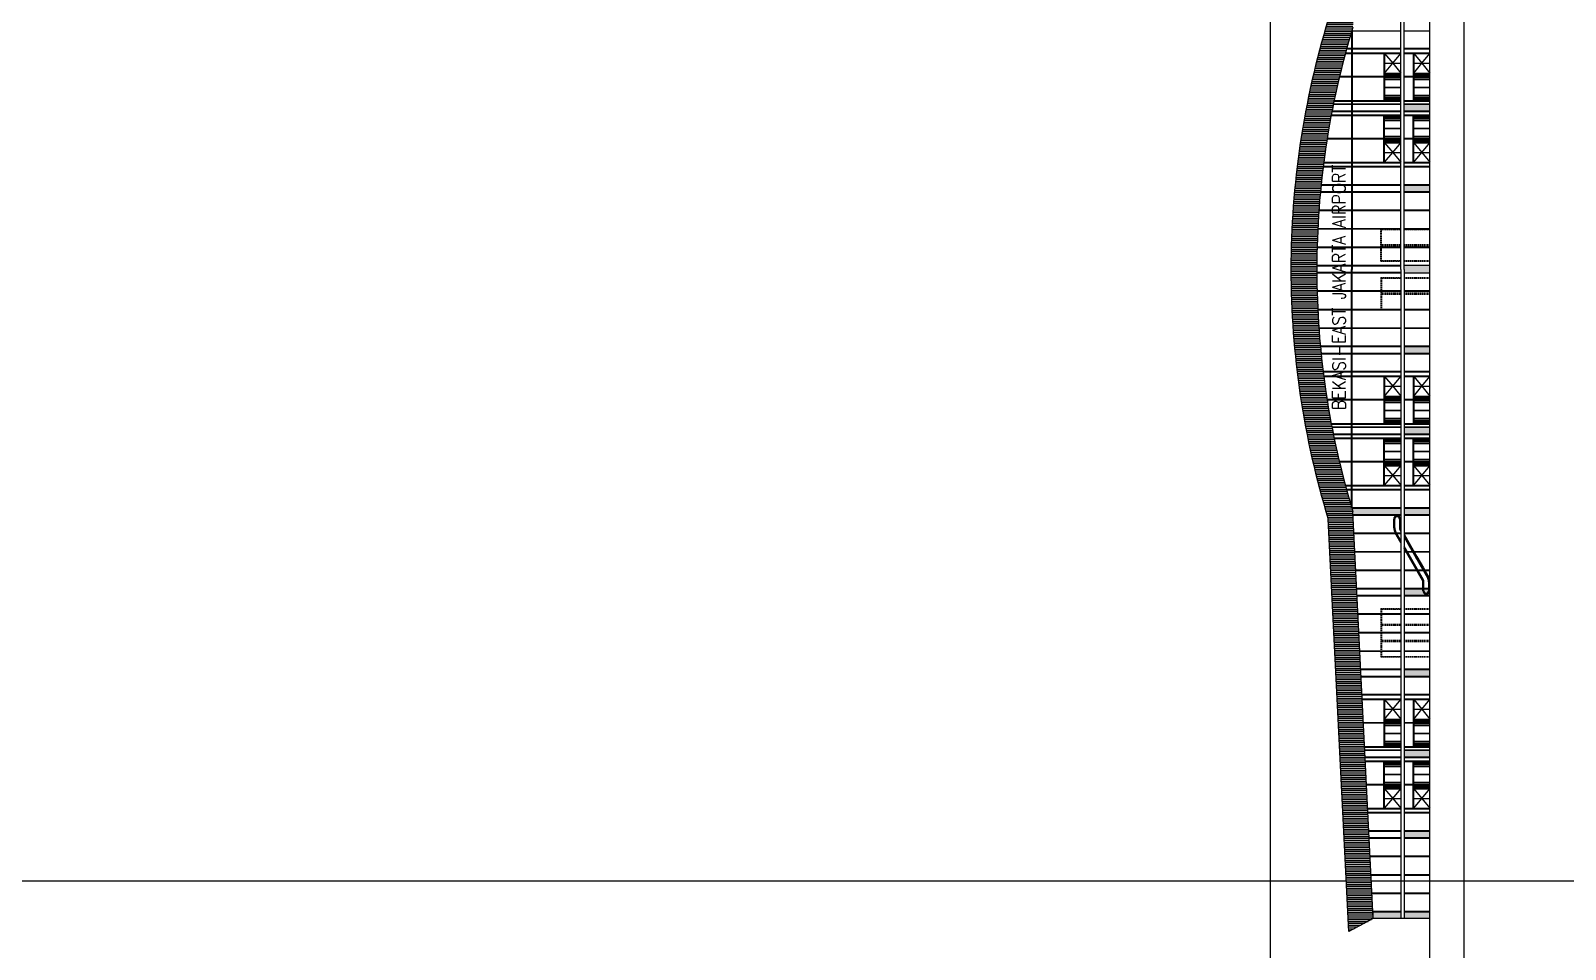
# Model space of a CAD drawing. Header units: millimetres. Extents: x -1 to 12300, y -1929 to 2470.
# Drawn here: x 5758.9 to 5996.3, y -1586.5 to -1444.3 of the extents above; entities that cross this region are included whole.
import ezdxf

# ---------------------------------------------------------------- set-up
doc = ezdxf.new("R2010")
doc.units = ezdxf.units.MM
doc.linetypes.add('HIDDENBERNUZ', pattern=[0.3, 0.2, -0.1])
for name, color, linetype in [('01TXT', 250, 'Continuous'), ('05C', 1, 'Continuous'), ('0autopista', 200, 'Continuous'), ('_alçat', 7, 'Continuous')]:
    doc.layers.add(name, color=color, linetype=linetype)
doc.layers.add('viewport', color=241, linetype='Continuous', plot=False)
doc.styles.add('_PEGATINES', font='romans.shx', dxfattribs={"width": 0.9, "oblique": 20})
pattern_1 = [(180, (4143.20062, -8717.59038), (-7e-17, -0.28575), [])]

msp = doc.modelspace()

# ---------------------------------------------------------------- hatches: boundary and pattern name
at = {"layer": '_alçat'}
h = msp.add_hatch(dxfattribs=at)
h.set_pattern_fill('ANSI31', color=256, scale=0.09, angle=135)
h.set_pattern_definition(pattern_1)
h.paths.add_polyline_path([(5957.855, -1481.2), (5953.855, -1481.2, -0.0741552), (5959.622, -1442.533), (5962.813, -1378.7), (5966.598, -1380.7), (5963.448, -1443.7, 0.0741552)])
h = msp.add_hatch(color=256, dxfattribs=at)
h.dxf.hatch_style = 1
h.paths.add_polyline_path([(5971.355, -1456.7), (5971.355, -1455.7), (5975.355, -1455.7), (5975.355, -1456.7)])
h = msp.add_hatch(color=256, dxfattribs=at)
h.dxf.hatch_style = 1
h.paths.add_polyline_path([(5971.355, -1469.2), (5971.355, -1468.2), (5975.355, -1468.2), (5975.355, -1469.2)])
h = msp.add_hatch(dxfattribs=at)
h.set_pattern_fill('ANSI31', color=256, scale=0.09, angle=135)
h.set_pattern_definition(pattern_1)
h.paths.add_polyline_path([(5966.598, -1581.7), (5963.448, -1518.7, -0.0741552), (5957.855, -1481.2), (5953.855, -1481.2, 0.0741552), (5959.622, -1519.867), (5962.813, -1583.7)])
h = msp.add_hatch(color=256, dxfattribs=at)
h.dxf.hatch_style = 1
h.paths.add_polyline_path([(5975.355, -1481.2), (5971.355, -1481.2), (5971.355, -1480.7), (5975.355, -1480.7)])
h = msp.add_hatch(color=256, dxfattribs=at)
h.dxf.hatch_style = 1
h.paths.add_polyline_path([(5975.355, -1481.2), (5971.355, -1481.2), (5971.355, -1481.7), (5975.355, -1481.7)])
h = msp.add_hatch(color=256, dxfattribs=at)
h.dxf.hatch_style = 1
h.paths.add_polyline_path([(5971.355, -1493.2), (5971.355, -1494.2), (5975.355, -1494.2), (5975.355, -1493.2)])
h = msp.add_hatch(color=256, dxfattribs=at)
h.dxf.hatch_style = 1
h.paths.add_polyline_path([(5971.355, -1505.7), (5971.355, -1506.7), (5975.355, -1506.7), (5975.355, -1505.7)])
h = msp.add_hatch(color=256, dxfattribs=at)
h.dxf.hatch_style = 1
h.paths.add_polyline_path([(5970.855, -1519.2), (5970.855, -1518.2), (5963.296, -1518.2, 0.0010162), (5963.448, -1518.7), (5963.473, -1519.2)])
h = msp.add_hatch(color=256, dxfattribs=at)
h.dxf.hatch_style = 1
h.paths.add_polyline_path([(5971.355, -1518.2), (5971.355, -1519.2), (5975.355, -1519.2), (5975.355, -1518.2)])
h = msp.add_hatch(color=256, dxfattribs=at)
h.dxf.hatch_style = 1
h.paths.add_polyline_path([(5971.355, -1530.7), (5971.355, -1531.7), (5975.355, -1531.7), (5975.355, -1530.7)])
h = msp.add_hatch(color=256, dxfattribs=at)
h.dxf.hatch_style = 1
h.paths.add_polyline_path([(5971.355, -1543.2), (5971.355, -1544.2), (5975.355, -1544.2), (5975.355, -1543.2)])
h = msp.add_hatch(color=256, dxfattribs=at)
h.dxf.hatch_style = 1
h.paths.add_polyline_path([(5971.355, -1555.7), (5971.355, -1556.7), (5975.355, -1556.7), (5975.355, -1555.7)])
h = msp.add_hatch(color=256, dxfattribs=at)
h.dxf.hatch_style = 1
h.paths.add_polyline_path([(5975.355, -1569.2), (5975.355, -1568.2), (5971.355, -1568.2), (5971.355, -1569.2)])
h = msp.add_hatch(color=256, dxfattribs=at)
h.dxf.hatch_style = 1
h.paths.add_polyline_path([(5966.598, -1580.7), (5966.598, -1581.7), (5970.855, -1581.7), (5970.855, -1580.7)])
h.paths.add_polyline_path([(5975.355, -1581.7), (5975.355, -1580.7), (5971.355, -1580.7), (5971.355, -1581.7)])

# ---------------------------------------------------------------- linework, layer by layer
at = {"layer": '05C'}
msp.add_line((5975.355, -1593.895), (5975.355, -1375.515), dxfattribs=at)
at = {"layer": '0autopista'}
msp.add_line((5041.235, -1575.857), (7431.545, -1575.857), dxfattribs=at)
at = {"layer": '_alçat'}
for p, q in [((5970.855, -1481.2), (5970.855, -1380.7)), ((5971.355, -1481.2), (5971.355, -1380.7)), ((5963.216, -1444.3), (5963.216, -1481.2)), ((5970.855, -1444.3), (5963.266, -1444.3)), ((5963.266, -1444.3), (5963.266, -1481.2)), ((5963.316, -1444.3), (5963.316, -1481.2)), ((5975.355, -1444.3), (5971.355, -1444.3)), ((5962.272, -1447.794), (5970.855, -1447.794)), ((5962.299, -1447.694), (5970.855, -1447.694)), ((5970.855, -1447.125), (5962.455, -1447.125)), ((5970.855, -1447.075), (5962.468, -1447.075)), ((5970.855, -1447.025), (5962.482, -1447.025)), ((5968.255, -1447.794), (5968.255, -1455.039)), ((5968.355, -1447.794), (5968.355, -1450.806)), ((5968.355, -1447.794), (5969.605, -1449.3)), ((5969.605, -1449.3), (5970.855, -1447.794)), ((5975.355, -1447.025), (5971.355, -1447.025)), ((5975.355, -1447.075), (5971.355, -1447.075)), ((5975.355, -1447.125), (5971.355, -1447.125)), ((5971.355, -1447.694), (5975.355, -1447.694)), ((5971.355, -1447.794), (5975.355, -1447.794)), ((5972.755, -1447.794), (5972.755, -1455.039)), ((5972.855, -1447.794), (5972.855, -1450.806)), ((5972.855, -1447.794), (5974.105, -1449.3)), ((5974.105, -1449.3), (5975.355, -1447.794)), ((5968.355, -1449.3), (5970.855, -1449.3)), ((5968.355, -1450.806), (5969.605, -1449.3)), ((5968.355, -1450.806), (5970.855, -1450.806)), ((5969.605, -1449.3), (5970.855, -1450.806)), ((5972.855, -1449.3), (5975.355, -1449.3)), ((5972.855, -1450.806), (5974.105, -1449.3)), ((5972.855, -1450.806), (5975.355, -1450.806)), ((5974.105, -1449.3), (5975.355, -1450.806)), ((5968.255, -1451.467), (5961.342, -1451.467)), ((5968.255, -1451.417), (5961.354, -1451.417)), ((5968.255, -1451.367), (5961.366, -1451.367)), ((5968.255, -1450.906), (5970.855, -1450.906)), ((5968.355, -1451.006), (5968.355, -1455.039)), ((5968.355, -1451.006), (5970.855, -1451.006)), ((5968.355, -1451.056), (5970.855, -1451.056)), ((5968.355, -1451.106), (5970.855, -1451.106)), ((5968.355, -1451.206), (5970.855, -1451.206)), ((5968.355, -1451.356), (5970.855, -1451.356)), ((5968.355, -1451.556), (5970.855, -1451.556)), ((5968.355, -1451.806), (5970.855, -1451.806)), ((5968.355, -1453.003), (5970.855, -1453.003)), ((5968.355, -1453.043), (5970.855, -1453.043)), ((5972.755, -1451.367), (5971.355, -1451.367)), ((5972.755, -1451.417), (5971.355, -1451.417)), ((5972.755, -1451.467), (5971.355, -1451.467)), ((5972.755, -1450.906), (5975.355, -1450.906)), ((5972.855, -1451.006), (5972.855, -1455.039)), ((5972.855, -1451.006), (5975.355, -1451.006)), ((5972.855, -1451.056), (5975.355, -1451.056)), ((5972.855, -1451.106), (5975.355, -1451.106)), ((5972.855, -1451.206), (5975.355, -1451.206)), ((5972.855, -1451.356), (5975.355, -1451.356)), ((5972.855, -1451.556), (5975.355, -1451.556)), ((5972.855, -1451.806), (5975.355, -1451.806)), ((5972.855, -1453.003), (5975.355, -1453.003)), ((5972.855, -1453.043), (5975.355, -1453.043)), ((5970.855, -1455.6), (5960.431, -1455.6)), ((5960.525, -1455.139), (5970.855, -1455.139)), ((5960.546, -1455.039), (5970.855, -1455.039)), ((5968.355, -1454.239), (5970.855, -1454.239)), ((5968.355, -1454.489), (5970.855, -1454.489)), ((5968.355, -1454.689), (5970.855, -1454.689)), ((5968.355, -1454.839), (5970.855, -1454.839)), ((5968.355, -1454.939), (5970.855, -1454.939)), ((5968.355, -1454.989), (5970.855, -1454.989)), ((5968.355, -1455.039), (5970.855, -1455.039)), ((5971.355, -1455.039), (5975.355, -1455.039)), ((5971.355, -1455.139), (5975.355, -1455.139)), ((5975.355, -1455.6), (5971.355, -1455.6)), ((5972.855, -1454.239), (5975.355, -1454.239)), ((5972.855, -1454.489), (5975.355, -1454.489)), ((5972.855, -1454.689), (5975.355, -1454.689)), ((5972.855, -1454.839), (5975.355, -1454.839)), ((5972.855, -1454.939), (5975.355, -1454.939)), ((5972.855, -1454.989), (5975.355, -1454.989)), ((5972.855, -1455.039), (5975.355, -1455.039)), ((5960.085, -1457.361), (5970.855, -1457.361)), ((5960.104, -1457.261), (5970.855, -1457.261)), ((5970.855, -1456.8), (5960.193, -1456.8)), ((5970.855, -1456.7), (5960.212, -1456.7)), ((5970.855, -1455.7), (5960.41, -1455.7)), ((5968.255, -1464.606), (5968.255, -1457.361)), ((5968.355, -1461.394), (5968.355, -1457.361)), ((5968.355, -1457.361), (5970.855, -1457.361)), ((5968.355, -1457.411), (5970.855, -1457.411)), ((5968.355, -1457.461), (5970.855, -1457.461)), ((5968.355, -1457.561), (5970.855, -1457.561)), ((5968.355, -1457.711), (5970.855, -1457.711)), ((5968.355, -1457.911), (5970.855, -1457.911)), ((5975.355, -1455.7), (5971.355, -1455.7)), ((5975.355, -1456.7), (5971.355, -1456.7)), ((5975.355, -1456.8), (5971.355, -1456.8)), ((5971.355, -1457.261), (5975.355, -1457.261)), ((5971.355, -1457.361), (5975.355, -1457.361)), ((5972.755, -1464.606), (5972.755, -1457.361)), ((5972.855, -1461.394), (5972.855, -1457.361)), ((5972.855, -1457.361), (5975.355, -1457.361)), ((5972.855, -1457.411), (5975.355, -1457.411)), ((5972.855, -1457.461), (5975.355, -1457.461)), ((5972.855, -1457.561), (5975.355, -1457.561)), ((5972.855, -1457.711), (5975.355, -1457.711)), ((5972.855, -1457.911), (5975.355, -1457.911)), ((5968.355, -1458.161), (5970.855, -1458.161)), ((5968.355, -1459.358), (5970.855, -1459.358)), ((5968.355, -1459.398), (5970.855, -1459.398)), ((5972.855, -1458.161), (5975.355, -1458.161)), ((5972.855, -1459.358), (5975.355, -1459.358)), ((5972.855, -1459.398), (5975.355, -1459.398)), ((5968.255, -1461.034), (5959.447, -1461.034)), ((5968.255, -1460.984), (5959.455, -1460.984)), ((5968.255, -1460.934), (5959.463, -1460.934)), ((5968.255, -1461.494), (5970.855, -1461.494)), ((5968.355, -1460.594), (5970.855, -1460.594)), ((5968.355, -1460.844), (5970.855, -1460.844)), ((5968.355, -1461.044), (5970.855, -1461.044)), ((5968.355, -1461.194), (5970.855, -1461.194)), ((5968.355, -1461.294), (5970.855, -1461.294)), ((5968.355, -1461.344), (5970.855, -1461.344)), ((5968.355, -1461.394), (5970.855, -1461.394)), ((5968.355, -1464.606), (5968.355, -1461.594)), ((5968.355, -1461.594), (5970.855, -1461.594)), ((5968.355, -1461.594), (5969.605, -1463.1)), ((5969.605, -1463.1), (5970.855, -1461.594)), ((5972.755, -1460.934), (5971.355, -1460.934)), ((5972.755, -1460.984), (5971.355, -1460.984)), ((5972.755, -1461.034), (5971.355, -1461.034)), ((5972.755, -1461.494), (5975.355, -1461.494)), ((5972.855, -1460.594), (5975.355, -1460.594)), ((5972.855, -1460.844), (5975.355, -1460.844)), ((5972.855, -1461.044), (5975.355, -1461.044)), ((5972.855, -1461.194), (5975.355, -1461.194)), ((5972.855, -1461.294), (5975.355, -1461.294)), ((5972.855, -1461.344), (5975.355, -1461.344)), ((5972.855, -1461.394), (5975.355, -1461.394)), ((5972.855, -1464.606), (5972.855, -1461.594)), ((5972.855, -1461.594), (5975.355, -1461.594)), ((5972.855, -1461.594), (5974.105, -1463.1)), ((5974.105, -1463.1), (5975.355, -1461.594)), ((5958.918, -1464.706), (5970.855, -1464.706)), ((5958.931, -1464.606), (5970.855, -1464.606)), ((5968.355, -1463.1), (5970.855, -1463.1)), ((5968.355, -1464.606), (5969.605, -1463.1)), ((5969.605, -1463.1), (5970.855, -1464.606)), ((5971.355, -1464.606), (5975.355, -1464.606)), ((5971.355, -1464.706), (5975.355, -1464.706)), ((5972.855, -1463.1), (5975.355, -1463.1)), ((5972.855, -1464.606), (5974.105, -1463.1)), ((5974.105, -1463.1), (5975.355, -1464.606)), ((5970.855, -1465.375), (5958.833, -1465.375)), ((5970.855, -1465.325), (5958.839, -1465.325)), ((5970.855, -1465.275), (5958.846, -1465.275)), ((5975.355, -1465.275), (5971.355, -1465.275)), ((5975.355, -1465.325), (5971.355, -1465.325)), ((5975.355, -1465.375), (5971.355, -1465.375)), ((5970.855, -1469.3), (5958.407, -1469.3)), ((5970.855, -1469.25), (5958.412, -1469.25)), ((5970.855, -1469.2), (5958.417, -1469.2)), ((5970.855, -1468.2), (5958.514, -1468.2)), ((5970.855, -1468.15), (5958.519, -1468.15)), ((5970.855, -1468.1), (5958.525, -1468.1)), ((5975.355, -1468.1), (5971.355, -1468.1)), ((5975.355, -1468.2), (5971.355, -1468.2)), ((5975.355, -1469.2), (5971.355, -1469.2)), ((5975.355, -1469.3), (5971.355, -1469.3)), ((5975.355, -1469.3), (5971.355, -1469.3)), ((5970.855, -1472.125), (5958.176, -1472.125)), ((5970.855, -1472.075), (5958.18, -1472.075)), ((5970.855, -1472.025), (5958.183, -1472.025)), ((5975.355, -1472.025), (5971.355, -1472.025)), ((5975.355, -1472.075), (5971.355, -1472.075)), ((5975.355, -1472.125), (5971.355, -1472.125)), ((5970.855, -1475), (5958.005, -1475)), ((5970.855, -1474.95), (5958.007, -1474.95)), ((5970.855, -1474.9), (5958.01, -1474.9)), ((5975.355, -1474.9), (5971.355, -1474.9)), ((5971.355, -1474.95), (5975.355, -1474.95)), ((5975.355, -1475), (5971.355, -1475)), ((5970.855, -1477.875), (5957.898, -1477.875)), ((5970.855, -1477.825), (5957.9, -1477.825)), ((5970.855, -1477.775), (5957.901, -1477.775)), ((5975.355, -1477.775), (5971.355, -1477.775)), ((5975.355, -1477.825), (5971.355, -1477.825)), ((5975.355, -1477.875), (5971.355, -1477.875)), ((5970.855, -1480.65), (5957.856, -1480.65)), ((5970.855, -1480.7), (5957.856, -1480.7)), ((5970.855, -1481.7), (5957.856, -1481.7)), ((5970.855, -1480.6), (5957.857, -1480.6)), ((5963.216, -1518.1), (5963.216, -1481.2)), ((5963.266, -1518.1), (5963.266, -1481.2)), ((5963.316, -1518.1), (5963.316, -1481.2)), ((5970.855, -1481.2), (5970.855, -1581.7)), ((5975.355, -1480.6), (5971.355, -1480.6)), ((5971.355, -1481.2), (5971.355, -1581.7)), ((5970.855, -1481.75), (5957.856, -1481.75)), ((5970.855, -1481.8), (5957.857, -1481.8)), ((5975.355, -1481.8), (5971.355, -1481.8)), ((5970.855, -1484.525), (5957.898, -1484.525)), ((5970.855, -1484.575), (5957.9, -1484.575)), ((5970.855, -1484.625), (5957.901, -1484.625)), ((5975.355, -1484.525), (5971.355, -1484.525)), ((5975.355, -1484.575), (5971.355, -1484.575)), ((5975.355, -1484.625), (5971.355, -1484.625)), ((5970.855, -1487.4), (5958.005, -1487.4)), ((5970.855, -1487.45), (5958.007, -1487.45)), ((5970.855, -1487.5), (5958.01, -1487.5)), ((5975.355, -1487.4), (5971.355, -1487.4)), ((5971.355, -1487.45), (5975.355, -1487.45)), ((5975.355, -1487.5), (5971.355, -1487.5)), ((5970.855, -1490.275), (5958.176, -1490.275)), ((5970.855, -1490.325), (5958.18, -1490.325)), ((5970.855, -1490.375), (5958.183, -1490.375)), ((5975.355, -1490.275), (5971.355, -1490.275)), ((5975.355, -1490.325), (5971.355, -1490.325)), ((5975.355, -1490.375), (5971.355, -1490.375)), ((5970.855, -1493.1), (5958.407, -1493.1)), ((5970.855, -1493.15), (5958.412, -1493.15)), ((5970.855, -1493.2), (5958.417, -1493.2)), ((5975.355, -1493.1), (5971.355, -1493.1)), ((5975.355, -1493.1), (5971.355, -1493.1)), ((5975.355, -1493.2), (5971.355, -1493.2)), ((5970.855, -1494.2), (5958.514, -1494.2)), ((5970.855, -1494.25), (5958.519, -1494.25)), ((5970.855, -1494.3), (5958.525, -1494.3)), ((5975.355, -1494.2), (5971.355, -1494.2)), ((5975.355, -1494.3), (5971.355, -1494.3)), ((5970.855, -1497.025), (5958.833, -1497.025)), ((5970.855, -1497.075), (5958.839, -1497.075)), ((5970.855, -1497.125), (5958.846, -1497.125)), ((5958.918, -1497.694), (5970.855, -1497.694)), ((5958.931, -1497.794), (5970.855, -1497.794)), ((5968.255, -1497.794), (5968.255, -1505.039)), ((5968.355, -1497.794), (5968.355, -1500.806)), ((5968.355, -1497.794), (5969.605, -1499.3)), ((5969.605, -1499.3), (5970.855, -1497.794)), ((5975.355, -1497.025), (5971.355, -1497.025)), ((5975.355, -1497.075), (5971.355, -1497.075)), ((5975.355, -1497.125), (5971.355, -1497.125)), ((5971.355, -1497.694), (5975.355, -1497.694)), ((5971.355, -1497.794), (5975.355, -1497.794)), ((5972.755, -1497.794), (5972.755, -1505.039)), ((5972.855, -1497.794), (5972.855, -1500.806)), ((5972.855, -1497.794), (5974.105, -1499.3)), ((5974.105, -1499.3), (5975.355, -1497.794)), ((5968.355, -1499.3), (5970.855, -1499.3)), ((5968.355, -1500.806), (5969.605, -1499.3)), ((5969.605, -1499.3), (5970.855, -1500.806)), ((5972.855, -1499.3), (5975.355, -1499.3)), ((5972.855, -1500.806), (5974.105, -1499.3)), ((5974.105, -1499.3), (5975.355, -1500.806)), ((5968.255, -1501.367), (5959.447, -1501.367)), ((5968.255, -1501.417), (5959.455, -1501.417)), ((5968.255, -1501.467), (5959.463, -1501.467)), ((5968.255, -1500.906), (5970.855, -1500.906)), ((5968.355, -1500.806), (5970.855, -1500.806)), ((5968.355, -1501.006), (5968.355, -1505.039)), ((5968.355, -1501.006), (5970.855, -1501.006)), ((5968.355, -1501.056), (5970.855, -1501.056)), ((5968.355, -1501.106), (5970.855, -1501.106)), ((5968.355, -1501.206), (5970.855, -1501.206)), ((5968.355, -1501.356), (5970.855, -1501.356)), ((5968.355, -1501.556), (5970.855, -1501.556)), ((5968.355, -1501.806), (5970.855, -1501.806)), ((5968.355, -1503.003), (5970.855, -1503.003)), ((5968.355, -1503.043), (5970.855, -1503.043)), ((5972.755, -1501.367), (5971.355, -1501.367)), ((5972.755, -1501.417), (5971.355, -1501.417)), ((5972.755, -1501.467), (5971.355, -1501.467)), ((5972.755, -1500.906), (5975.355, -1500.906)), ((5972.855, -1500.806), (5975.355, -1500.806)), ((5972.855, -1501.006), (5972.855, -1505.039)), ((5972.855, -1501.006), (5975.355, -1501.006)), ((5972.855, -1501.056), (5975.355, -1501.056)), ((5972.855, -1501.106), (5975.355, -1501.106)), ((5972.855, -1501.206), (5975.355, -1501.206)), ((5972.855, -1501.356), (5975.355, -1501.356)), ((5972.855, -1501.556), (5975.355, -1501.556)), ((5972.855, -1501.806), (5975.355, -1501.806)), ((5972.855, -1503.003), (5975.355, -1503.003)), ((5972.855, -1503.043), (5975.355, -1503.043)), ((5960.085, -1505.039), (5970.855, -1505.039)), ((5960.104, -1505.139), (5970.855, -1505.139)), ((5968.355, -1504.239), (5970.855, -1504.239)), ((5968.355, -1504.489), (5970.855, -1504.489)), ((5968.355, -1504.689), (5970.855, -1504.689)), ((5968.355, -1504.839), (5970.855, -1504.839)), ((5968.355, -1504.939), (5970.855, -1504.939)), ((5968.355, -1504.989), (5970.855, -1504.989)), ((5968.355, -1505.039), (5970.855, -1505.039)), ((5971.355, -1505.039), (5975.355, -1505.039)), ((5971.355, -1505.139), (5975.355, -1505.139)), ((5972.855, -1504.239), (5975.355, -1504.239)), ((5972.855, -1504.489), (5975.355, -1504.489)), ((5972.855, -1504.689), (5975.355, -1504.689)), ((5972.855, -1504.839), (5975.355, -1504.839)), ((5972.855, -1504.939), (5975.355, -1504.939)), ((5972.855, -1504.989), (5975.355, -1504.989)), ((5972.855, -1505.039), (5975.355, -1505.039)), ((5970.855, -1505.6), (5960.193, -1505.6)), ((5970.855, -1505.7), (5960.212, -1505.7)), ((5970.855, -1506.7), (5960.41, -1506.7)), ((5970.855, -1506.8), (5960.431, -1506.8)), ((5960.525, -1507.261), (5970.855, -1507.261)), ((5960.546, -1507.361), (5970.855, -1507.361)), ((5968.255, -1514.606), (5968.255, -1507.361)), ((5968.355, -1511.394), (5968.355, -1507.361)), ((5968.355, -1507.361), (5970.855, -1507.361)), ((5968.355, -1507.411), (5970.855, -1507.411)), ((5968.355, -1507.461), (5970.855, -1507.461)), ((5968.355, -1507.561), (5970.855, -1507.561)), ((5968.355, -1507.711), (5970.855, -1507.711)), ((5975.355, -1505.6), (5971.355, -1505.6)), ((5975.355, -1505.7), (5971.355, -1505.7)), ((5975.355, -1506.7), (5971.355, -1506.7)), ((5975.355, -1506.8), (5971.355, -1506.8)), ((5971.355, -1507.261), (5975.355, -1507.261)), ((5971.355, -1507.361), (5975.355, -1507.361)), ((5972.755, -1514.606), (5972.755, -1507.361)), ((5972.855, -1511.394), (5972.855, -1507.361)), ((5972.855, -1507.361), (5975.355, -1507.361)), ((5972.855, -1507.411), (5975.355, -1507.411)), ((5972.855, -1507.461), (5975.355, -1507.461)), ((5972.855, -1507.561), (5975.355, -1507.561)), ((5972.855, -1507.711), (5975.355, -1507.711)), ((5968.355, -1507.911), (5970.855, -1507.911)), ((5968.355, -1508.161), (5970.855, -1508.161)), ((5968.355, -1509.358), (5970.855, -1509.358)), ((5968.355, -1509.398), (5970.855, -1509.398)), ((5972.855, -1507.911), (5975.355, -1507.911)), ((5972.855, -1508.161), (5975.355, -1508.161)), ((5972.855, -1509.358), (5975.355, -1509.358)), ((5972.855, -1509.398), (5975.355, -1509.398)), ((5968.255, -1510.934), (5961.342, -1510.934)), ((5968.255, -1510.984), (5961.354, -1510.984)), ((5968.255, -1511.034), (5961.366, -1511.034)), ((5968.255, -1511.494), (5970.855, -1511.494)), ((5968.355, -1510.594), (5970.855, -1510.594)), ((5968.355, -1510.844), (5970.855, -1510.844)), ((5968.355, -1511.044), (5970.855, -1511.044)), ((5968.355, -1511.194), (5970.855, -1511.194)), ((5968.355, -1511.294), (5970.855, -1511.294)), ((5968.355, -1511.344), (5970.855, -1511.344)), ((5968.355, -1511.394), (5970.855, -1511.394)), ((5968.355, -1514.606), (5968.355, -1511.594)), ((5968.355, -1511.594), (5970.855, -1511.594)), ((5968.355, -1511.594), (5969.605, -1513.1)), ((5969.605, -1513.1), (5970.855, -1511.594)), ((5972.755, -1510.934), (5971.355, -1510.934)), ((5972.755, -1510.984), (5971.355, -1510.984)), ((5972.755, -1511.034), (5971.355, -1511.034)), ((5972.755, -1511.494), (5975.355, -1511.494)), ((5972.855, -1510.594), (5975.355, -1510.594)), ((5972.855, -1510.844), (5975.355, -1510.844)), ((5972.855, -1511.044), (5975.355, -1511.044)), ((5972.855, -1511.194), (5975.355, -1511.194)), ((5972.855, -1511.294), (5975.355, -1511.294)), ((5972.855, -1511.344), (5975.355, -1511.344)), ((5972.855, -1511.394), (5975.355, -1511.394)), ((5972.855, -1514.606), (5972.855, -1511.594)), ((5972.855, -1511.594), (5975.355, -1511.594)), ((5972.855, -1511.594), (5974.105, -1513.1)), ((5974.105, -1513.1), (5975.355, -1511.594)), ((5962.272, -1514.606), (5970.855, -1514.606)), ((5962.299, -1514.706), (5970.855, -1514.706)), ((5968.355, -1513.1), (5970.855, -1513.1)), ((5968.355, -1514.606), (5969.605, -1513.1)), ((5969.605, -1513.1), (5970.855, -1514.606)), ((5971.355, -1514.606), (5975.355, -1514.606)), ((5971.355, -1514.706), (5975.355, -1514.706)), ((5972.855, -1513.1), (5975.355, -1513.1)), ((5972.855, -1514.606), (5974.105, -1513.1)), ((5974.105, -1513.1), (5975.355, -1514.606)), ((5970.855, -1515.275), (5962.455, -1515.275)), ((5970.855, -1515.325), (5962.468, -1515.325)), ((5970.855, -1515.375), (5962.482, -1515.375)), ((5975.355, -1515.275), (5971.355, -1515.275)), ((5975.355, -1515.325), (5971.355, -1515.325)), ((5975.355, -1515.375), (5971.355, -1515.375)), ((5970.855, -1518.1), (5963.266, -1518.1)), ((5970.855, -1518.2), (5963.296, -1518.2)), ((5966.598, -1581.7), (5963.448, -1518.7)), ((5970.855, -1519.2), (5963.473, -1519.2)), ((5970.855, -1519.3), (5963.478, -1519.3)), ((5970.855, -1519.2), (5965.973, -1519.2)), ((5975.355, -1518.1), (5971.355, -1518.1)), ((5975.355, -1518.2), (5971.355, -1518.2)), ((5975.355, -1519.2), (5971.355, -1519.2)), ((5975.355, -1519.3), (5971.355, -1519.3)), ((5962.813, -1583.7), (5959.622, -1519.867)), ((5970.855, -1522.025), (5963.614, -1522.025)), ((5970.855, -1522.075), (5963.616, -1522.075)), ((5969.755, -1521.215), (5969.755, -1519.849)), ((5969.78, -1521.215), (5969.78, -1519.849)), ((5969.83, -1521.215), (5969.83, -1519.849)), ((5969.923, -1521.215), (5969.923, -1519.849)), ((5970.855, -1523.528), (5969.96, -1521.977)), ((5970.855, -1523.478), (5969.981, -1521.965)), ((5970.855, -1523.378), (5970.024, -1521.94)), ((5970.855, -1523.193), (5970.105, -1521.893)), ((5970.638, -1519.849), (5970.638, -1521.215)), ((5970.724, -1521.536), (5970.855, -1521.764)), ((5970.73, -1519.849), (5970.73, -1521.215)), ((5970.78, -1519.849), (5970.78, -1521.215)), ((5970.804, -1521.49), (5970.855, -1521.578)), ((5970.847, -1521.465), (5970.855, -1521.478)), ((5970.855, -1520.349), (5970.855, -1521.215)), ((5975.355, -1522.025), (5971.355, -1522.025)), ((5975.355, -1522.075), (5971.355, -1522.075)), ((5970.855, -1522.125), (5963.619, -1522.125)), ((5975.355, -1522.125), (5971.355, -1522.125)), ((5971.355, -1522.194), (5972.355, -1523.927)), ((5971.355, -1522.344), (5975.126, -1528.876)), ((5971.355, -1522.444), (5975.082, -1528.9)), ((5971.355, -1522.63), (5975.001, -1528.945)), ((5974.357, -1529.258), (5971.355, -1524.059)), ((5974.276, -1529.304), (5971.355, -1524.244)), ((5974.233, -1529.329), (5971.355, -1524.344)), ((5974.212, -1529.341), (5971.355, -1524.394)), ((5972.355, -1523.927), (5973.355, -1525.659)), ((5970.855, -1524.9), (5963.758, -1524.9)), ((5970.855, -1524.95), (5963.76, -1524.95)), ((5970.855, -1525), (5963.763, -1525)), ((5975.355, -1524.9), (5971.355, -1524.9)), ((5975.355, -1524.95), (5971.355, -1524.95)), ((5975.355, -1525), (5971.355, -1525)), ((5973.355, -1525.659), (5974.355, -1527.391)), ((5970.855, -1527.775), (5963.901, -1527.775)), ((5970.855, -1527.825), (5963.904, -1527.825)), ((5970.855, -1527.875), (5963.906, -1527.875)), ((5975.355, -1527.775), (5971.355, -1527.775)), ((5975.355, -1527.825), (5971.355, -1527.825)), ((5975.355, -1527.875), (5971.355, -1527.875)), ((5974.355, -1527.391), (5975.192, -1528.84)), ((5970.855, -1530.6), (5964.043, -1530.6)), ((5970.855, -1530.65), (5964.045, -1530.65)), ((5970.855, -1530.7), (5964.048, -1530.7)), ((5975.355, -1530.6), (5971.355, -1530.6)), ((5975.355, -1530.7), (5971.355, -1530.7)), ((5974.276, -1530.945), (5974.276, -1529.579)), ((5974.301, -1530.945), (5974.301, -1529.579)), ((5974.351, -1530.945), (5974.351, -1529.579)), ((5974.444, -1530.945), (5974.444, -1529.579)), ((5975.158, -1529.579), (5975.158, -1530.945)), ((5975.251, -1529.579), (5975.251, -1530.945)), ((5975.355, -1530.945), (5975.251, -1530.945)), ((5975.301, -1529.579), (5975.301, -1530.945)), ((5975.355, -1530.945), (5975.355, -1529.324)), ((5970.855, -1531.7), (5964.098, -1531.7)), ((5970.855, -1531.75), (5964.1, -1531.75)), ((5970.855, -1531.8), (5964.103, -1531.8)), ((5975.355, -1531.7), (5971.355, -1531.7)), ((5975.355, -1531.8), (5971.355, -1531.8)), ((5970.855, -1534.525), (5964.239, -1534.525)), ((5970.855, -1534.575), (5964.241, -1534.575)), ((5970.855, -1534.625), (5964.244, -1534.625)), ((5975.355, -1534.525), (5971.355, -1534.525)), ((5975.355, -1534.575), (5971.355, -1534.575)), ((5975.355, -1534.625), (5971.355, -1534.625)), ((5970.855, -1537.4), (5964.383, -1537.4)), ((5970.855, -1537.45), (5964.385, -1537.45)), ((5970.855, -1537.5), (5964.388, -1537.5)), ((5975.355, -1537.4), (5971.355, -1537.4)), ((5975.355, -1537.45), (5971.355, -1537.45)), ((5975.355, -1537.5), (5971.355, -1537.5)), ((5970.855, -1540.275), (5964.526, -1540.275)), ((5970.855, -1540.325), (5964.529, -1540.325)), ((5970.855, -1540.375), (5964.531, -1540.375)), ((5975.355, -1540.275), (5971.355, -1540.275)), ((5975.355, -1540.325), (5971.355, -1540.325)), ((5975.355, -1540.375), (5971.355, -1540.375)), ((5970.855, -1543.1), (5964.668, -1543.1)), ((5970.855, -1543.15), (5964.67, -1543.15)), ((5970.855, -1543.2), (5964.673, -1543.2)), ((5975.355, -1543.1), (5971.355, -1543.1)), ((5975.355, -1543.2), (5971.355, -1543.2)), ((5970.855, -1544.2), (5964.723, -1544.2)), ((5970.855, -1544.25), (5964.725, -1544.25)), ((5970.855, -1544.3), (5964.728, -1544.3)), ((5975.355, -1544.2), (5971.355, -1544.2)), ((5975.355, -1544.3), (5971.355, -1544.3)), ((5970.855, -1547.025), (5964.864, -1547.025)), ((5970.855, -1547.075), (5964.866, -1547.075)), ((5970.855, -1547.125), (5964.869, -1547.125)), ((5964.897, -1547.694), (5970.855, -1547.694)), ((5964.902, -1547.794), (5970.855, -1547.794)), ((5968.255, -1547.794), (5968.255, -1555.039)), ((5968.355, -1547.794), (5968.355, -1550.806)), ((5968.355, -1547.794), (5969.605, -1549.3)), ((5969.605, -1549.3), (5970.855, -1547.794)), ((5975.355, -1547.025), (5971.355, -1547.025)), ((5975.355, -1547.075), (5971.355, -1547.075)), ((5975.355, -1547.125), (5971.355, -1547.125)), ((5971.355, -1547.694), (5975.355, -1547.694)), ((5971.355, -1547.794), (5975.355, -1547.794)), ((5972.755, -1547.794), (5972.755, -1555.039)), ((5972.855, -1547.794), (5972.855, -1550.806)), ((5972.855, -1547.794), (5974.105, -1549.3)), ((5974.105, -1549.3), (5975.355, -1547.794)), ((5968.355, -1549.3), (5970.855, -1549.3)), ((5968.355, -1550.806), (5969.605, -1549.3)), ((5969.605, -1549.3), (5970.855, -1550.806)), ((5972.855, -1549.3), (5975.355, -1549.3)), ((5972.855, -1550.806), (5974.105, -1549.3)), ((5974.105, -1549.3), (5975.355, -1550.806)), ((5968.255, -1551.367), (5965.081, -1551.367)), ((5968.255, -1551.417), (5965.083, -1551.417)), ((5968.255, -1551.467), (5965.086, -1551.467)), ((5968.255, -1550.906), (5970.855, -1550.906)), ((5968.355, -1550.806), (5970.855, -1550.806)), ((5968.355, -1551.006), (5968.355, -1555.039)), ((5968.355, -1551.006), (5970.855, -1551.006)), ((5968.355, -1551.056), (5970.855, -1551.056)), ((5968.355, -1551.106), (5970.855, -1551.106)), ((5968.355, -1551.206), (5970.855, -1551.206)), ((5968.355, -1551.356), (5970.855, -1551.356)), ((5968.355, -1551.556), (5970.855, -1551.556)), ((5968.355, -1551.806), (5970.855, -1551.806)), ((5972.755, -1551.367), (5971.355, -1551.367)), ((5972.755, -1551.417), (5971.355, -1551.417)), ((5972.755, -1551.467), (5971.355, -1551.467)), ((5972.755, -1550.906), (5975.355, -1550.906)), ((5972.855, -1550.806), (5975.355, -1550.806)), ((5972.855, -1551.006), (5972.855, -1555.039)), ((5972.855, -1551.006), (5975.355, -1551.006)), ((5972.855, -1551.056), (5975.355, -1551.056)), ((5972.855, -1551.106), (5975.355, -1551.106)), ((5972.855, -1551.206), (5975.355, -1551.206)), ((5972.855, -1551.356), (5975.355, -1551.356)), ((5972.855, -1551.556), (5975.355, -1551.556)), ((5972.855, -1551.806), (5975.355, -1551.806)), ((5965.265, -1555.039), (5970.855, -1555.039)), ((5965.27, -1555.139), (5970.855, -1555.139)), ((5968.355, -1553.003), (5970.855, -1553.003)), ((5968.355, -1553.043), (5970.855, -1553.043)), ((5968.355, -1554.239), (5970.855, -1554.239)), ((5968.355, -1554.489), (5970.855, -1554.489)), ((5968.355, -1554.689), (5970.855, -1554.689)), ((5968.355, -1554.839), (5970.855, -1554.839)), ((5968.355, -1554.939), (5970.855, -1554.939)), ((5968.355, -1554.989), (5970.855, -1554.989)), ((5968.355, -1555.039), (5970.855, -1555.039)), ((5971.355, -1555.039), (5975.355, -1555.039)), ((5971.355, -1555.139), (5975.355, -1555.139)), ((5972.855, -1553.003), (5975.355, -1553.003)), ((5972.855, -1553.043), (5975.355, -1553.043)), ((5972.855, -1554.239), (5975.355, -1554.239)), ((5972.855, -1554.489), (5975.355, -1554.489)), ((5972.855, -1554.689), (5975.355, -1554.689)), ((5972.855, -1554.839), (5975.355, -1554.839)), ((5972.855, -1554.939), (5975.355, -1554.939)), ((5972.855, -1554.989), (5975.355, -1554.989)), ((5972.855, -1555.039), (5975.355, -1555.039)), ((5970.855, -1555.6), (5965.293, -1555.6)), ((5970.855, -1555.7), (5965.298, -1555.7)), ((5970.855, -1556.7), (5965.348, -1556.7)), ((5970.855, -1556.8), (5965.353, -1556.8)), ((5965.376, -1557.261), (5970.855, -1557.261)), ((5965.381, -1557.361), (5970.855, -1557.361)), ((5968.255, -1564.606), (5968.255, -1557.361)), ((5968.355, -1561.394), (5968.355, -1557.361)), ((5968.355, -1557.361), (5970.855, -1557.361)), ((5968.355, -1557.411), (5970.855, -1557.411)), ((5968.355, -1557.461), (5970.855, -1557.461)), ((5968.355, -1557.561), (5970.855, -1557.561)), ((5975.355, -1555.6), (5971.355, -1555.6)), ((5975.355, -1555.7), (5971.355, -1555.7)), ((5975.355, -1556.7), (5971.355, -1556.7)), ((5975.355, -1556.8), (5971.355, -1556.8)), ((5971.355, -1557.261), (5975.355, -1557.261)), ((5971.355, -1557.361), (5975.355, -1557.361)), ((5972.755, -1564.606), (5972.755, -1557.361)), ((5972.855, -1561.394), (5972.855, -1557.361)), ((5972.855, -1557.361), (5975.355, -1557.361)), ((5972.855, -1557.411), (5975.355, -1557.411)), ((5972.855, -1557.461), (5975.355, -1557.461)), ((5972.855, -1557.561), (5975.355, -1557.561)), ((5968.355, -1557.711), (5970.855, -1557.711)), ((5968.355, -1557.911), (5970.855, -1557.911)), ((5968.355, -1558.161), (5970.855, -1558.161)), ((5968.355, -1559.358), (5970.855, -1559.358)), ((5968.355, -1559.398), (5970.855, -1559.398)), ((5972.855, -1557.711), (5975.355, -1557.711)), ((5972.855, -1557.911), (5975.355, -1557.911)), ((5972.855, -1558.161), (5975.355, -1558.161)), ((5972.855, -1559.358), (5975.355, -1559.358)), ((5972.855, -1559.398), (5975.355, -1559.398)), ((5968.255, -1560.934), (5965.559, -1560.934)), ((5968.255, -1560.984), (5965.562, -1560.984)), ((5968.255, -1561.034), (5965.564, -1561.034)), ((5968.255, -1561.494), (5970.855, -1561.494)), ((5968.355, -1560.594), (5970.855, -1560.594)), ((5968.355, -1560.844), (5970.855, -1560.844)), ((5968.355, -1561.044), (5970.855, -1561.044)), ((5968.355, -1561.194), (5970.855, -1561.194)), ((5968.355, -1561.294), (5970.855, -1561.294)), ((5968.355, -1561.344), (5970.855, -1561.344)), ((5968.355, -1561.394), (5970.855, -1561.394)), ((5968.355, -1564.606), (5968.355, -1561.594)), ((5968.355, -1561.594), (5970.855, -1561.594)), ((5968.355, -1561.594), (5969.605, -1563.1)), ((5969.605, -1563.1), (5970.855, -1561.594)), ((5972.755, -1560.934), (5971.355, -1560.934)), ((5972.755, -1560.984), (5971.355, -1560.984)), ((5972.755, -1561.034), (5971.355, -1561.034)), ((5972.755, -1561.494), (5975.355, -1561.494)), ((5972.855, -1560.594), (5975.355, -1560.594)), ((5972.855, -1560.844), (5975.355, -1560.844)), ((5972.855, -1561.044), (5975.355, -1561.044)), ((5972.855, -1561.194), (5975.355, -1561.194)), ((5972.855, -1561.294), (5975.355, -1561.294)), ((5972.855, -1561.344), (5975.355, -1561.344)), ((5972.855, -1561.394), (5975.355, -1561.394)), ((5972.855, -1564.606), (5972.855, -1561.594)), ((5972.855, -1561.594), (5975.355, -1561.594)), ((5972.855, -1561.594), (5974.105, -1563.1)), ((5974.105, -1563.1), (5975.355, -1561.594)), ((5965.743, -1564.606), (5970.855, -1564.606)), ((5965.748, -1564.706), (5970.855, -1564.706)), ((5968.355, -1563.1), (5970.855, -1563.1)), ((5968.355, -1564.606), (5969.605, -1563.1)), ((5969.605, -1563.1), (5970.855, -1564.606)), ((5971.355, -1564.606), (5975.355, -1564.606)), ((5971.355, -1564.706), (5975.355, -1564.706)), ((5972.855, -1563.1), (5975.355, -1563.1)), ((5972.855, -1564.606), (5974.105, -1563.1)), ((5974.105, -1563.1), (5975.355, -1564.606)), ((5970.855, -1565.275), (5965.776, -1565.275)), ((5970.855, -1565.325), (5965.779, -1565.325)), ((5970.855, -1565.375), (5965.781, -1565.375)), ((5975.355, -1565.275), (5971.355, -1565.275)), ((5975.355, -1565.325), (5971.355, -1565.325)), ((5975.355, -1565.375), (5971.355, -1565.375)), ((5970.855, -1568.1), (5965.918, -1568.1)), ((5970.855, -1568.15), (5965.92, -1568.15)), ((5970.855, -1568.2), (5965.923, -1568.2)), ((5970.855, -1569.2), (5965.973, -1569.2)), ((5970.855, -1569.25), (5965.975, -1569.25)), ((5970.855, -1569.3), (5965.978, -1569.3)), ((5975.355, -1568.1), (5971.355, -1568.1)), ((5975.355, -1568.2), (5971.355, -1568.2)), ((5975.355, -1569.2), (5971.355, -1569.2)), ((5975.355, -1569.3), (5971.355, -1569.3)), ((5970.855, -1572.025), (5966.114, -1572.025)), ((5970.855, -1572.075), (5966.116, -1572.075)), ((5970.855, -1572.125), (5966.119, -1572.125)), ((5975.355, -1572.025), (5971.355, -1572.025)), ((5975.355, -1572.075), (5971.355, -1572.075)), ((5975.355, -1572.125), (5971.355, -1572.125)), ((5970.855, -1574.9), (5966.258, -1574.9)), ((5970.855, -1574.95), (5966.26, -1574.95)), ((5970.855, -1575), (5966.263, -1575)), ((5975.355, -1574.9), (5971.355, -1574.9)), ((5975.355, -1574.95), (5971.355, -1574.95)), ((5975.355, -1575), (5971.355, -1575)), ((5970.855, -1577.775), (5966.401, -1577.775)), ((5970.855, -1577.825), (5966.404, -1577.825)), ((5970.855, -1577.875), (5966.406, -1577.875)), ((5975.355, -1577.775), (5971.355, -1577.775)), ((5975.355, -1577.825), (5971.355, -1577.825)), ((5975.355, -1577.875), (5971.355, -1577.875)), ((5970.855, -1580.6), (5966.543, -1580.6)), ((5970.855, -1580.7), (5966.598, -1580.7)), ((5966.598, -1581.7), (5966.598, -1580.7)), ((5975.355, -1580.6), (5971.355, -1580.6)), ((5975.355, -1580.7), (5971.355, -1580.7)), ((5966.598, -1581.7), (5962.813, -1583.7)), ((5970.855, -1581.7), (5966.598, -1581.7)), ((5971.355, -1581.7), (5970.855, -1581.7)), ((5975.355, -1581.7), (5971.355, -1581.7))]:
    msp.add_line(p, q, dxfattribs=at)
at = {"layer": '_alçat', "linetype": 'HIDDENBERNUZ'}
for p, q in [((5967.755, -1477.775), (5967.755, -1475)), ((5967.855, -1474.95), (5970.855, -1474.95)), ((5967.855, -1477.775), (5967.855, -1475)), ((5967.855, -1475.05), (5970.855, -1475.05)), ((5971.355, -1474.95), (5975.355, -1474.95)), ((5971.355, -1475.05), (5975.355, -1475.05)), ((5967.755, -1479.95), (5967.755, -1477.875)), ((5967.855, -1477.35), (5970.855, -1477.35)), ((5967.855, -1477.45), (5970.855, -1477.45)), ((5967.855, -1477.55), (5970.855, -1477.55)), ((5967.855, -1479.95), (5967.855, -1477.875)), ((5971.355, -1477.35), (5975.355, -1477.35)), ((5971.355, -1477.45), (5975.355, -1477.45)), ((5971.355, -1477.55), (5975.355, -1477.55)), ((5967.755, -1479.95), (5970.855, -1479.95)), ((5967.855, -1479.85), (5970.855, -1479.85)), ((5971.355, -1479.85), (5975.355, -1479.85)), ((5971.355, -1479.95), (5975.355, -1479.95)), ((5967.755, -1482.45), (5967.755, -1484.525)), ((5967.755, -1482.45), (5970.855, -1482.45)), ((5967.855, -1482.45), (5967.855, -1484.525)), ((5967.855, -1482.55), (5970.855, -1482.55)), ((5971.355, -1482.45), (5975.355, -1482.45)), ((5971.355, -1482.55), (5975.355, -1482.55)), ((5967.755, -1484.625), (5967.755, -1487.4)), ((5967.855, -1484.625), (5967.855, -1487.4)), ((5967.855, -1484.85), (5970.855, -1484.85)), ((5967.855, -1484.95), (5970.855, -1484.95)), ((5967.855, -1485.05), (5970.855, -1485.05)), ((5971.355, -1484.85), (5975.355, -1484.85)), ((5971.355, -1484.95), (5975.355, -1484.95)), ((5971.355, -1485.05), (5975.355, -1485.05)), ((5967.855, -1487.35), (5970.855, -1487.35)), ((5967.855, -1487.45), (5970.855, -1487.45)), ((5971.355, -1487.35), (5975.355, -1487.35)), ((5971.355, -1487.45), (5975.355, -1487.45)), ((5967.755, -1533.7), (5967.755, -1534.525)), ((5967.755, -1533.7), (5970.855, -1533.7)), ((5967.855, -1533.7), (5967.855, -1534.525)), ((5967.855, -1533.8), (5970.855, -1533.8)), ((5971.355, -1533.7), (5975.355, -1533.7)), ((5971.355, -1533.8), (5975.355, -1533.8)), ((5967.755, -1534.625), (5967.755, -1537.4)), ((5967.855, -1534.625), (5967.855, -1537.4)), ((5967.855, -1536.1), (5970.855, -1536.1)), ((5967.855, -1536.2), (5970.855, -1536.2)), ((5967.855, -1536.3), (5970.855, -1536.3)), ((5971.355, -1536.1), (5975.355, -1536.1)), ((5971.355, -1536.2), (5975.355, -1536.2)), ((5971.355, -1536.3), (5975.355, -1536.3)), ((5967.755, -1537.5), (5967.755, -1540.275)), ((5967.855, -1537.5), (5967.855, -1540.275)), ((5967.855, -1538.6), (5970.855, -1538.6)), ((5967.855, -1538.7), (5970.855, -1538.7)), ((5971.355, -1538.6), (5975.355, -1538.6)), ((5971.355, -1538.7), (5975.355, -1538.7)), ((5967.755, -1540.375), (5967.755, -1541.2)), ((5967.855, -1538.8), (5970.855, -1538.8)), ((5967.855, -1540.375), (5967.855, -1541.2)), ((5971.355, -1538.8), (5975.355, -1538.8)), ((5967.755, -1541.2), (5970.855, -1541.2)), ((5967.855, -1541.1), (5970.855, -1541.1)), ((5971.355, -1541.1), (5975.355, -1541.1)), ((5971.355, -1541.2), (5975.355, -1541.2))]:
    msp.add_line(p, q, dxfattribs=at)
at = {"layer": '_alçat'}
msp.add_lwpolyline([(5970.855, -1520.349), (5970.855, -1519.849), (5970.73, -1519.849)], dxfattribs=at)
for points in [[(5970.776, -1521.215), (5970.776, -1521.691, 0.072283), (5970.855, -1521.682, 0.072283)], [(5971.355, -1522.586, 0.1122465), (5971.468, -1522.537)], [(5971.468, -1522.537), (5971.468, -1522.891, 0.1674156), (5971.642, -1522.837)], [(5971.642, -1522.837), (5971.642, -1523.191, 0.1674156), (5971.815, -1523.137)], [(5971.815, -1523.137), (5971.815, -1523.491, 0.1674156), (5971.988, -1523.437)], [(5971.988, -1523.437), (5971.988, -1523.791, 0.1674156), (5972.161, -1523.737)], [(5972.161, -1523.737), (5972.161, -1524.091, 0.1674156), (5972.334, -1524.037)], [(5972.334, -1524.037), (5972.334, -1524.391, 0.1674156), (5972.508, -1524.337)], [(5972.508, -1524.337), (5972.508, -1524.691, 0.1674156), (5972.681, -1524.637)], [(5972.681, -1524.637), (5972.681, -1524.991, 0.1674156), (5972.854, -1524.937)], [(5972.854, -1524.937), (5972.854, -1525.291, 0.1674156), (5973.027, -1525.237)], [(5973.027, -1525.237), (5973.027, -1525.591, 0.1674156), (5973.201, -1525.537)], [(5973.201, -1525.537), (5973.201, -1525.891, 0.1674156), (5973.374, -1525.837)], [(5973.374, -1525.837), (5973.374, -1526.191, 0.1674156), (5973.547, -1526.137)], [(5973.547, -1526.137), (5973.547, -1526.491, 0.1674156), (5973.72, -1526.437)], [(5973.72, -1526.437), (5973.72, -1526.791, 0.1674156), (5973.893, -1526.737)], [(5973.893, -1526.737), (5973.893, -1527.091, 0.1674156), (5974.067, -1527.037)], [(5974.067, -1527.037), (5974.067, -1527.391, 0.1674156), (5974.24, -1527.337)], [(5974.24, -1527.337), (5974.24, -1527.691, 0.1674156), (5974.413, -1527.637)], [(5974.413, -1527.637), (5974.413, -1527.991, 0.1674156), (5974.586, -1527.937)], [(5974.586, -1527.937), (5974.586, -1528.291, 0.1674156), (5974.759, -1528.237)], [(5974.759, -1528.237), (5974.759, -1528.591, 0.1674156), (5974.933, -1528.537)], [(5974.933, -1528.537), (5974.933, -1528.891, 0.1674156), (5975.106, -1528.837)], [(5975.106, -1528.837), (5975.106, -1529.191, 0.2000431), (5975.306, -1529.114, 0.2000431)]]:
    msp.add_lwpolyline(points, format="xyb", dxfattribs=at)
for centre, radius, start, end in [((6086.38, -1481.2), 132.525, 163.03593, 180), ((6086.38, -1481.2), 128.525, 163.03593, 180), ((6086.38, -1481.2), 132.525, 180, 196.96407), ((6086.38, -1481.2), 128.525, 180, 196.96407), ((5970.28, -1519.849), 0.525, 0, 180), ((5970.28, -1519.849), 0.5, 0, 180), ((5970.28, -1519.849), 0.45, 0, 180), ((5970.28, -1519.849), 0.357, 0, 180), ((5971.28, -1521.215), 1.525, 180, 210), ((5971.28, -1521.215), 1.5, 180, 210), ((5971.28, -1521.215), 1.45, 180, 210), ((5971.28, -1521.215), 1.357, 180, 210), ((5971.28, -1521.215), 0.643, 180, 210), ((5971.28, -1521.215), 0.55, 180, 210), ((5971.28, -1521.215), 0.5, 180, 210), ((5973.801, -1529.579), 1.357, 360, 30), ((5973.801, -1529.579), 1.45, 360, 30), ((5973.801, -1529.579), 1.5, 0, 30), ((5973.801, -1529.579), 1.575, 9.31214, 30), ((5973.801, -1529.579), 0.475, 0, 30), ((5973.801, -1529.579), 0.5, 0, 30), ((5974.801, -1530.945), 0.525, 179.99997, 0.00002), ((5973.801, -1529.579), 0.55, 0, 30), ((5974.801, -1530.945), 0.5, 179.99997, 0.00002), ((5974.801, -1530.945), 0.45, 179.99997, 0.00002), ((5973.801, -1529.579), 0.643, 0, 30), ((5974.801, -1530.945), 0.357, 179.99997, 0.00003)]:
    msp.add_arc(centre, radius, start, end, dxfattribs=at)
at = {"layer": 'viewport'}
msp.add_lwpolyline([(5980.663, -1590.004), (5980.663, -1370.004), (5950.663, -1370.004), (5950.663, -1590.004)], close=True, dxfattribs=at)

# ---------------------------------------------------------------- texts
at = {"layer": '01TXT', "style": '_PEGATINES', "width": 0.9}
msp.add_text('BEKASI-EAST JAKARTA AIRPORT ', height=2, rotation=90, dxfattribs=at).set_placement((5962.284, -1503.007))

doc.saveas('drawing.dxf')
